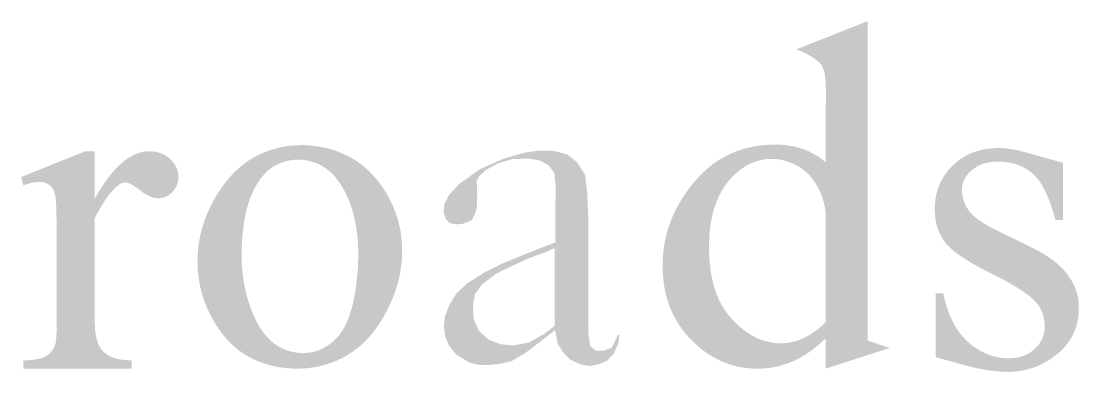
# Model space of a CAD drawing. Extents: x 148 to 238, y 143 to 253.
# Drawn here: x 177.92 to 190.22, y 169.82 to 173.9 of the extents above; entities that cross this region are included whole.
import ezdxf

# ---------------------------------------------------------------- set-up
doc = ezdxf.new("R2010")
doc.units = 0
doc.header["$LTSCALE"] = 10
doc.layers.add('L35', color=3, linetype='CONTINUOUS')
doc.layers.add('STATEblue', color=134, linetype='CONTINUOUS')

# ---------------------------------------------------------------- blocks, each defined once
blk = doc.blocks.new('MRWAlogoCOL')
at = {"layer": 'STATEblue'}
h = blk.add_hatch(color=256, dxfattribs=at)
h.paths.add_polyline_path([(121.8465516596702, 22.31931026892694), (121.287022670976, 21.87866095784347), (120.4716609163347, 21.42377315991791), (119.5724372070956, 21.25165632650005), (118.9169886350302, 21.32873431797303), (118.2972043719911, 21.56105235462296), (117.7876451186215, 22.01162066301138), (117.4748680973353, 22.67598227825262), (117.4363373771127, 23.46552124143736), (117.5541409751233, 24.03465753908475), (117.9263461941085, 24.54376989237761), (118.6657778872246, 25.11231636567873), (119.4519555266888, 25.5052340382722), (120.4731253477927, 25.96920055207846), (121.3787734549969, 26.30174297395612), (121.8465516596702, 26.50955401522674)], flags=16)
h.paths.add_polyline_path([(121.8897303953672, 26.82565126701967), (121.8918105317839, 29.92765222046242), (121.8320492578466, 30.56482857550978), (121.5308977077835, 30.97335640172945), (121.0384162790957, 31.24000141184092), (120.4473576457862, 31.33846828061182), (119.5830635514467, 31.31927031739585), (118.7549444818139, 31.06901740130417), (118.1347606525655, 30.72031568806643), (117.7729502526452, 30.37875457565153), (117.6291442524375, 30.11522499799203), (117.6524771779126, 29.92864405682559), (117.6706468440634, 29.25666375482816), (117.652924794107, 28.72523769142554), (117.5369538894902, 28.3328947096403), (117.3608516439788, 28.0026216743209), (116.929703916317, 27.82704520992973), (116.5628121201512, 27.79370582048056), (116.1854453189715, 27.85657307260284), (115.9812106952396, 28.07530069515837), (115.8532166270078, 28.45911619715744), (115.9022382039786, 28.90011833104639), (116.1580433017531, 29.39445965414858), (116.6892436305428, 29.96082732729698), (117.7931883064891, 30.75676888197172), (119.0456698790548, 31.3192335850637), (120.2266063950796, 31.66428043115394), (121.0361617488124, 31.77217423742381), (121.8207378635316, 31.75435067480846), (122.5324061738558, 31.56349824656043), (123.0628523294648, 31.13590495437868), (123.494677417339, 30.44528507933153), (123.6014043830387, 29.48516027673985), (123.6634673713055, 28.10241793705724), (123.6634673713055, 21.89655964186849), (123.7583400911941, 21.21939777752387), (124.0833985036935, 20.96946188609519), (124.4920922509461, 20.96946188609519), (124.9392520721483, 21.14824816937254), (125.1308982040286, 21.55265818038715), (125.2430583264072, 21.81892285718402), (125.3487895413755, 21.81892285718402), (125.2687729630955, 21.33903225708078), (125.0278791103061, 20.80585642568447), (124.6601190463121, 20.42154704743029), (124.1853141663709, 20.23509765239104), (123.7086104212518, 20.15000877349489), (123.1987493453173, 20.25193662518048), (122.6656430079241, 20.50977932294418), (122.2875332744586, 20.90490410893062), (122.0130712144696, 21.35071116759334), (121.8615132292036, 22.08316801714279), (121.1439458867153, 21.52099487633032), (120.2829067362554, 20.86176230240274), (119.5326645282025, 20.41538356814905), (118.9527824803642, 20.27486717832002), (118.3046130532967, 20.20287972600681), (117.7756545809689, 20.20287972600681), (117.2433186584069, 20.33407044282802), (116.5248569454266, 20.77761324169127), (116.1462816324688, 21.25922698689248), (115.9393845487627, 21.75901070404193), (115.8700471542584, 22.29614373166513), (115.9218439433029, 22.79662815225339), (116.1689624611508, 23.44944334069171), (116.5759297698412, 24.10384505625928), (117.1433359808456, 24.61783365248286), (117.9952730370011, 25.16138676903072), (119.0007617383917, 25.66581735633591), (120.1213949637005, 26.13211944567496), (121.0066074450027, 26.48236381443882)])
h.paths.add_polyline_path([(134.6915359434704, 31.0700548928026), (134.8885046047741, 30.97675394797454), (135.0504854117672, 30.8821571566906), (135.2059869864805, 30.77589774730308), (135.3537134824583, 30.65927156626805), (135.4936648997003, 30.53227861358545), (135.6245453917508, 30.39491888925528), (135.7476508050655, 30.24719239327754), (135.8616852931887, 30.08909912565224), (135.9692405490322, 29.91934323992348), (136.0405121041091, 29.79235028724088), (136.1221504308337, 29.62907363379179), (136.1960136788225, 29.46190944097486), (136.2621018480757, 29.29085770879016), (136.3191190921373, 29.11591843723761), (136.3670654110073, 28.93709162631717), (136.4072366511415, 28.75437727602895), (136.4383369660842, 28.56777538637289), (136.4616622022912, 28.37728595734893), (136.4616622022912, 22.50580566546233), (136.4461120448199, 22.49155135444693), (136.2802436984589, 22.33864147264541), (136.114375352098, 22.19609836249145), (135.9472111592811, 22.06392202398507), (135.7787511200082, 21.94470415003815), (135.6102910807354, 21.83585304773874), (135.4405351950066, 21.73996040999884), (135.2707793092778, 21.65443454390646), (135.0997275770931, 21.57927544946165), (134.9273799984524, 21.51707481957629), (134.7537365733558, 21.46524096133851), (134.5800931482592, 21.42636556766013), (134.4051538767065, 21.39785694562937), (134.230214605154, 21.37971509524613), (134.0539794871455, 21.37453170942234), (134.0384293296742, 21.37453170942234), (133.8557149793859, 21.38101094170207), (133.6755923220095, 21.39656109917343), (133.4967655110892, 21.42377387474824), (133.3205303930806, 21.46135342197067), (133.146886967984, 21.50929974084062), (132.9758352357993, 21.56631698490219), (132.8060793500705, 21.63499684706733), (132.6376193107976, 21.71404348087992), (132.4730468108926, 21.80345688634014), (132.3097701574436, 21.90323706344788), (132.1477893504504, 22.01208816574729), (131.9884002363692, 22.13260188615016), (131.8316028151999, 22.26348237820059), (131.6773970869424, 22.4047296418986), (131.5244872051409, 22.55634367724417), (131.3741690162512, 22.71832448423726), (131.3262226973814, 22.77145418893105), (131.2238508273617, 22.89455960224581), (131.1253664967098, 23.02155255492841), (131.0320655518818, 23.15502473989073), (130.9439479928776, 23.29108861776496), (130.8597179732411, 23.43363172791891), (130.7819671858845, 23.5800623774407), (130.7068080914396, 23.73038056633033), (130.6381282292746, 23.88717798749963), (130.5733359064773, 24.04786294803682), (130.5137269695039, 24.21243544794186), (130.4593014183541, 24.38219133367062), (130.4087634065723, 24.55713060522316), (130.3634087806142, 24.73595741614361), (130.3232375404799, 24.91996761288777), (130.2869538397135, 25.10916119545573), (130.2558535247708, 25.30224231739152), (130.2299365956519, 25.50050682515109), (130.2079072059008, 25.70395471873451), (130.1910612019735, 25.91129015168565), (130.17939858387, 26.12251312400474), (130.1729193515903, 26.34021532860345), (130.1703276586784, 26.56180507257005), (130.1703276586784, 26.61752647017568), (130.1742151980462, 26.83782036768633), (130.1832861232378, 27.05293087937321), (130.1962445877973, 27.2628580052363), (130.2156822846365, 27.46889759173155), (130.2390075208435, 27.66975379240301), (130.2688119893302, 27.8654266072507), (130.3025039971848, 28.0559160362746), (130.3413793908632, 28.24251792593066), (130.3854381703653, 28.42393642976299), (130.4346803356912, 28.60017154777148), (130.4878100403849, 28.77251912641213), (130.5474189773584, 28.93838747277312), (130.6109154536997, 29.10036827976626), (130.6808911623207, 29.25846154739156), (130.7547544103096, 29.41007558273708), (130.8338010441222, 29.55780207871481), (130.9180310637587, 29.70034518886877), (131.0074444692189, 29.83900075965488), (131.1020412605029, 29.97247294461721), (131.2005255911547, 30.10076174375575), (131.3054891540862, 30.22386715707052), (131.4143402563856, 30.34308503101749), (131.5011619689338, 30.42990674356577), (131.6553676971913, 30.57374570017566), (131.8121651183607, 30.70333034577015), (131.9715542324419, 30.82125237326113), (132.136126732347, 30.92751178264865), (132.3019950787079, 31.02081272747671), (132.4730468108926, 31.10115520774525), (132.6453943895333, 31.16983506991039), (132.8229253539978, 31.22555646751601), (133.0017521649181, 31.26961524701812), (133.1857623616623, 31.30071556196083), (133.3723642513185, 31.31885741234402), (133.5615578338864, 31.32533664462375), (133.735201258983, 31.31885741234402), (133.9230989950951, 31.29812386904894), (134.112292577663, 31.26313601473839), (134.3040778531429, 31.21259800295655), (134.4971589750787, 31.14910152661525)], flags=16)
edge = h.paths.add_edge_path()
edge.add_arc((133.7413591440659, 33.76471830120697), 3.645214713697464, 48.49159288104022, 71.90465562959457, ccw=False)
edge.add_line((136.1571520608348, 36.49446827002203), (136.2517488521188, 36.35710854569186))
edge.add_line((136.2517488521188, 36.35710854569186), (136.3320913323874, 36.18087342768331))
edge.add_line((136.3320913323874, 36.18087342768331), (136.3981795016406, 35.96576291599644))
edge.add_line((136.3981795016406, 35.96576291599644), (136.412433812656, 35.88801212863973))
edge.add_line((136.412433812656, 35.88801212863973), (136.4253922772154, 35.79211949089984))
edge.add_line((136.4253922772154, 35.79211949089984), (136.4370548953189, 35.6780850027767))
edge.add_line((136.4370548953189, 35.6780850027767), (136.4474216669665, 35.54720451072626))
edge.add_line((136.4474216669665, 35.54720451072626), (136.457788438614, 35.39818216829258))
edge.add_line((136.457788438614, 35.39818216829258), (136.4655635173497, 35.23101797547565))
edge.add_line((136.4655635173497, 35.23101797547565), (136.4733385960853, 35.04700777873148))
edge.add_line((136.4733385960853, 35.04700777873148), (136.4798178283651, 34.84355988514812))
edge.add_line((136.4798178283651, 34.84355988514812), (136.4850012141889, 34.62326598763747))
edge.add_line((136.4850012141889, 34.62326598763747), (136.4564788164674, 34.06216435957953))
edge.add_line((136.4564788164674, 34.06216435957953), (136.4590705093793, 33.80558676130244))
edge.add_line((136.4590705093793, 33.80558676130244), (136.4603663558353, 33.53216315909805))
edge.add_line((136.4603663558353, 33.53216315909805), (136.4616622022912, 33.24059770651041))
edge.add_line((136.4616622022912, 33.24059770651041), (136.4616622022912, 31.13873475496769))
edge.add_line((136.4616622022912, 31.13873475496769), (136.4383369660842, 31.15817245180688))
edge.add_line((136.4383369660842, 31.15817245180688), (136.2919063165624, 31.27998201866569))
edge.add_line((136.2919063165624, 31.27998201866569), (136.1415881276728, 31.39142481387694))
edge.add_line((136.1415881276728, 31.39142481387694), (135.9860865529594, 31.49638837680845))
edge.add_line((135.9860865529594, 31.49638837680845), (135.8254015924223, 31.5922810145484))
edge.add_line((135.8254015924223, 31.5922810145484), (135.6595332460613, 31.67910272709673))
edge.add_line((135.6595332460613, 31.67910272709673), (135.4884815138765, 31.75814936090939))
edge.add_line((135.4884815138765, 31.75814936090939), (135.312246395868, 31.82942091598636))
edge.add_line((135.312246395868, 31.82942091598636), (135.1321237384917, 31.89162154587171))
edge.add_line((135.1321237384917, 31.89162154587171), (134.9455218488356, 31.94604709702139))
edge.add_line((134.9455218488356, 31.94604709702139), (134.7550324198117, 31.99269756943539))
edge.add_line((134.7550324198117, 31.99269756943539), (134.559359604964, 32.02898127020188))
edge.add_line((134.559359604964, 32.02898127020188), (134.3585034042925, 32.05878573868858))
edge.add_line((134.3585034042925, 32.05878573868858), (134.1524638177973, 32.07951928198372))
edge.add_line((134.1524638177973, 32.07951928198372), (133.9412408454783, 32.09247774654318))
edge.add_line((133.9412408454783, 32.09247774654318), (133.7261303337914, 32.09636528591102))
edge.add_line((133.7261303337914, 32.09636528591102), (133.5356409047675, 32.09377359299913))
edge.add_line((133.5356409047675, 32.09377359299913), (133.334784704096, 32.08470266780751))
edge.add_line((133.334784704096, 32.08470266780751), (133.1352243498805, 32.0704483567921))
edge.add_line((133.1352243498805, 32.0704483567921), (132.9395515350328, 32.04971481349696))
edge.add_line((132.9395515350328, 32.04971481349696), (132.746470413097, 32.02250203792215))
edge.add_line((132.746470413097, 32.02250203792215), (132.5572768305291, 31.9901058765235))
edge.add_line((132.5572768305291, 31.9901058765235), (132.369379094417, 31.95123048284518))
edge.add_line((132.369379094417, 31.95123048284518), (132.1853688976728, 31.90717170334301))
edge.add_line((132.1853688976728, 31.90717170334301), (132.0039503938406, 31.85533784510523))
edge.add_line((132.0039503938406, 31.85533784510523), (131.8264194293761, 31.7996164474996))
edge.add_line((131.8264194293761, 31.7996164474996), (131.6501843113675, 31.7361199711583))
edge.add_line((131.6501843113675, 31.7361199711583), (131.4778367327269, 31.66744010899322))
edge.add_line((131.4778367327269, 31.66744010899322), (131.3080808469981, 31.5922810145484))
edge.add_line((131.3080808469981, 31.5922810145484), (131.1409166541812, 31.51064268782386))
edge.add_line((131.1409166541812, 31.51064268782386), (130.9763441542761, 31.42382097527559))
edge.add_line((130.9763441542761, 31.42382097527559), (130.815659193739, 31.33052003044753))
edge.add_line((130.815659193739, 31.33052003044753), (130.6575659261138, 31.23203569979569))
edge.add_line((130.6575659261138, 31.23203569979569), (130.5020643514003, 31.12707213686417))
edge.add_line((130.5020643514003, 31.12707213686417), (130.3491544695988, 31.01562934165293))
edge.add_line((130.3491544695988, 31.01562934165293), (130.2001321271651, 30.89900316061784))
edge.add_line((130.2001321271651, 30.89900316061784), (130.0537014776434, 30.77589774730308))
edge.add_line((130.0537014776434, 30.77589774730308), (129.9098625210335, 30.64631310170859))
edge.add_line((129.9098625210335, 30.64631310170859), (129.7686152573355, 30.51024922383436))
edge.add_line((129.7686152573355, 30.51024922383436), (129.6299596865493, 30.36900196013636))
edge.add_line((129.6299596865493, 30.36900196013636), (129.4951916551311, 30.22257131061457))
edge.add_line((129.4951916551311, 30.22257131061457), (129.3630153166247, 30.06836558235716))
edge.add_line((129.3630153166247, 30.06836558235716), (129.2904479150918, 29.98024802335289))
edge.add_line((129.2904479150918, 29.98024802335289), (129.1673425017771, 29.82474644863947))
edge.add_line((129.1673425017771, 29.82474644863947), (129.049420474286, 29.66924487392612))
edge.add_line((129.049420474286, 29.66924487392612), (128.9366818326188, 29.51244745275676))
edge.add_line((128.9366818326188, 29.51244745275676), (128.8291265767754, 29.35435418513146))
edge.add_line((128.8291265767754, 29.35435418513146), (128.7254588602998, 29.19496507105021))
edge.add_line((128.7254588602998, 29.19496507105021), (128.626974529648, 29.03428011051307))
edge.add_line((128.626974529648, 29.03428011051307), (128.5336735848199, 28.87229930351992))
edge.add_line((128.5336735848199, 28.87229930351992), (128.4455560258157, 28.70902265007089))
edge.add_line((128.4455560258157, 28.70902265007089), (128.3613260061792, 28.5457459966218))
edge.add_line((128.3613260061792, 28.5457459966218), (128.2822793723666, 28.37987765026082))
edge.add_line((128.2822793723666, 28.37987765026082), (128.2071202779218, 28.2140093038999))
edge.add_line((128.2071202779218, 28.2140093038999), (128.1371445693007, 28.04554926462703))
edge.add_line((128.1371445693007, 28.04554926462703), (128.0723522465036, 27.87708922535421))
edge.add_line((128.0723522465036, 27.87708922535421), (128.01274330953, 27.70733333962539))
edge.add_line((128.01274330953, 27.70733333962539), (127.9570219119244, 27.53628160744069))
edge.add_line((127.9570219119244, 27.53628160744069), (127.9077797465985, 27.36393402879997))
edge.add_line((127.9077797465985, 27.36393402879997), (127.8611292741845, 27.19158645015932))
edge.add_line((127.8611292741845, 27.19158645015932), (127.8209580340501, 27.01664717860672))
edge.add_line((127.8209580340501, 27.01664717860672), (127.7846743332838, 26.84041206059823))
edge.add_line((127.7846743332838, 26.84041206059823), (127.7535740183411, 26.66417694258973))
edge.add_line((127.7535740183411, 26.66417694258973), (127.7276570892221, 26.48664597812524))
edge.add_line((127.7276570892221, 26.48664597812524), (127.7056276994711, 26.30652332074891))
edge.add_line((127.7056276994711, 26.30652332074891), (127.6887816955438, 26.12640066337258))
edge.add_line((127.6887816955438, 26.12640066337258), (127.6771190774403, 25.94498215954025))
edge.add_line((127.6771190774403, 25.94498215954025), (127.6693439987046, 25.76226780925202))
edge.add_line((127.6693439987046, 25.76226780925202), (127.6667523057928, 25.5782576125078))
edge.add_line((127.6667523057928, 25.5782576125078), (127.6693439987046, 25.38128895120417))
edge.add_line((127.6693439987046, 25.38128895120417), (127.6771190774403, 25.1804327505327))
edge.add_line((127.6771190774403, 25.1804327505327), (127.6913733884557, 24.98475993568502))
edge.add_line((127.6913733884557, 24.98475993568502), (127.7095152388389, 24.79038296729328))
edge.add_line((127.7095152388389, 24.79038296729328), (127.7328404750459, 24.59989353826938))
edge.add_line((127.7328404750459, 24.59989353826938), (127.7626449435327, 24.41329164861332))
edge.add_line((127.7626449435327, 24.41329164861332), (127.7963369513872, 24.2292814518691))
edge.add_line((127.7963369513872, 24.2292814518691), (127.8365081915215, 24.04786294803682))
edge.add_line((127.8365081915215, 24.04786294803682), (127.8818628174796, 23.86903613711638))
edge.add_line((127.8818628174796, 23.86903613711638), (127.9324008292614, 23.69409686556384))
edge.add_line((127.9324008292614, 23.69409686556384), (127.9881222268671, 23.52304513337913))
edge.add_line((127.9881222268671, 23.52304513337913), (128.0490270102965, 23.35458509410626))
edge.add_line((128.0490270102965, 23.35458509410626), (128.1164110260056, 23.18871674774533))
edge.add_line((128.1164110260056, 23.18871674774533), (128.1876825810826, 23.02673594075219))
edge.add_line((128.1876825810826, 23.02673594075219), (128.2654333684393, 22.86734682667094))
edge.add_line((128.2654333684393, 22.86734682667094), (128.3470716951638, 22.71054940550158))
edge.add_line((128.3470716951638, 22.71054940550158), (128.4351892541681, 22.55763952370012))
edge.add_line((128.4351892541681, 22.55763952370012), (128.5284901989961, 22.40732133481049))
edge.add_line((128.5284901989961, 22.40732133481049), (128.626974529648, 22.2608906852887))
edge.add_line((128.626974529648, 22.2608906852887), (128.7306422461236, 22.1170517286788))
edge.add_line((128.7306422461236, 22.1170517286788), (128.8394933484229, 21.97710031143674))
edge.add_line((128.8394933484229, 21.97710031143674), (128.9535278365461, 21.83974058710658))
edge.add_line((128.9535278365461, 21.83974058710658), (129.0740415569489, 21.7049725556883))
edge.add_line((129.0740415569489, 21.7049725556883), (129.1984428167196, 21.57409206363786))
edge.add_line((129.1984428167196, 21.57409206363786), (129.3150689977547, 21.45876172905878))
edge.add_line((129.3150689977547, 21.45876172905878), (129.4653871866444, 21.31621861890483))
edge.add_line((129.4653871866444, 21.31621861890483), (129.6182970684458, 21.1827464339425))
edge.add_line((129.6182970684458, 21.1827464339425), (129.7737986431592, 21.0557534812599))
edge.add_line((129.7737986431592, 21.0557534812599), (129.9305960643286, 20.93523976085703))
edge.add_line((129.9305960643286, 20.93523976085703), (130.0912810248658, 20.82250111918978))
edge.add_line((130.0912810248658, 20.82250111918978), (130.2532618318589, 20.71753755625826))
edge.add_line((130.2532618318589, 20.71753755625826), (130.4191301782199, 20.62034907206237))
edge.add_line((130.4191301782199, 20.62034907206237), (130.5862943710367, 20.52834397369031))
edge.add_line((130.5862943710367, 20.52834397369031), (130.7560502567655, 20.44540980050982))
edge.add_line((130.7560502567655, 20.44540980050982), (130.9283978354062, 20.36895485960906))
edge.add_line((130.9283978354062, 20.36895485960906), (131.1020412605029, 20.30027499744398))
edge.add_line((131.1020412605029, 20.30027499744398), (131.2795722249673, 20.23807436755862))
edge.add_line((131.2795722249673, 20.23807436755862), (131.4583990358877, 20.18364881640895))
edge.add_line((131.4583990358877, 20.18364881640895), (131.641113386176, 20.13699834399489))
edge.add_line((131.641113386176, 20.13699834399489), (131.8251235829201, 20.09682710386062))
edge.add_line((131.8251235829201, 20.09682710386062), (132.0117254725762, 20.06443094246197))
edge.add_line((132.0117254725762, 20.06443094246197), (132.2009190551441, 20.0385140133431))
edge.add_line((132.2009190551441, 20.0385140133431), (132.392704330624, 20.02037216295986))
edge.add_line((132.392704330624, 20.02037216295986), (132.5857854525598, 20.01000539131229))
edge.add_line((132.5857854525598, 20.01000539131229), (132.7827541138635, 20.00611785194445))
edge.add_line((132.7827541138635, 20.00611785194445), (132.9214096846496, 20.00870954485634))
edge.add_line((132.9214096846496, 20.00870954485634), (133.1274492711448, 20.01778047004797))
edge.add_line((133.1274492711448, 20.01778047004797), (133.3296013182722, 20.03592232043121))
edge.add_line((133.3296013182722, 20.03592232043121), (133.5304575189438, 20.06183924955008))
edge.add_line((133.5304575189438, 20.06183924955008), (133.7274261802473, 20.09553125740467))
edge.add_line((133.7274261802473, 20.09553125740467), (133.9218031486391, 20.13829419045084))
edge.add_line((133.9218031486391, 20.13829419045084), (134.113588424119, 20.19012804868862))
edge.add_line((134.113588424119, 20.19012804868862), (134.301486160231, 20.24844113920619))
edge.add_line((134.301486160231, 20.24844113920619), (134.4867922034312, 20.31582515491533))
edge.add_line((134.4867922034312, 20.31582515491533), (134.6695065537193, 20.39228009581609))
edge.add_line((134.6695065537193, 20.39228009581609), (134.700606868662, 20.40523856037549))
edge.add_line((134.700606868662, 20.40523856037549), (134.8574042898314, 20.47780596190842))
edge.add_line((134.8574042898314, 20.47780596190842), (135.0142017110007, 20.55685259572107))
edge.add_line((135.0142017110007, 20.55685259572107), (135.172294978626, 20.64497015472534))
edge.add_line((135.172294978626, 20.64497015472534), (135.3316840927072, 20.74086279246524))
edge.add_line((135.3316840927072, 20.74086279246524), (135.4910732067884, 20.84582635539681))
edge.add_line((135.4910732067884, 20.84582635539681), (135.6504623208697, 20.95726915060806))
edge.add_line((135.6504623208697, 20.95726915060806), (135.8111472814069, 21.07648702455504))
edge.add_line((135.8111472814069, 21.07648702455504), (135.9731280884, 21.20477582369358))
edge.add_line((135.9731280884, 21.20477582369358), (136.1351088953931, 21.3408397015678))
edge.add_line((136.1351088953931, 21.3408397015678), (136.2983855488421, 21.4846786581777))
edge.add_line((136.2983855488421, 21.4846786581777), (136.4616622022912, 21.63629269352322))
edge.add_line((136.4616622022912, 21.63629269352322), (136.4616622022912, 20.00611785194445))
edge.add_line((136.4616622022912, 20.00611785194445), (139.9110206241961, 21.12130077440179))
edge.add_line((139.9110206241961, 21.12130077440179), (138.7177308820914, 21.52490544040319))
edge.add_line((138.7177308820914, 21.52490544040319), (138.7177308820914, 38.7573255640462))
edge.add_line((138.7177308820914, 38.7573255640462), (134.8735598940448, 37.22964424135398))
h.paths.add_polyline_path([(146.3353048452069, 20.56692011557584), (146.2590244365517, 20.56692011557584), (146.064085614433, 20.57680831669785), (145.8733845927951, 20.59940991926231), (145.6855087714778, 20.63189972294879), (145.5004581504811, 20.67710292807777), (145.3196453299651, 20.73360693448899), (145.1402451096095, 20.80141174218244), (144.9650826897347, 20.88051735115818), (144.7927454701804, 20.97092376141609), (144.6232334509468, 21.07404357311663), (144.4565466320337, 21.18705158593906), (144.2940976136014, 21.312773000204), (144.1344737954897, 21.44979521575124), (144.1090469926046, 21.47098421815542), (143.9847381784999, 21.59246783193959), (143.8646671648761, 21.72242704668543), (143.7488339517331, 21.85803666207232), (143.6400637393915, 22.00212187842095), (143.536943927691, 22.15327009557097), (143.4394745166317, 22.31148131352239), (143.3462429060531, 22.47816813243554), (143.2586616961157, 22.65050535198975), (143.1781434869797, 22.83273077266597), (143.1018630783246, 23.0206065939833), (143.0312330703106, 23.21554541610197), (142.9662534629376, 23.41895983918243), (142.9069242562059, 23.63084986322451), (142.8518328499549, 23.8483902879077), (142.8038044445053, 24.07440631355263), (142.3927377978637, 24.07440631355263), (142.3927377978637, 20.62042576422755), (144.1697887994967, 20.13890226701085), (144.3845040238593, 20.08663606108047), (144.5949814477412, 20.03860765563093), (144.8026336713024, 19.99481705066222), (145.0046354942226, 19.95667684633463), (145.2038121168221, 19.92418704264821), (145.3973383387805, 19.89593503944258), (145.5880393604184, 19.87333343687806), (145.7745025815755, 19.85496963479443), (145.9567280022517, 19.84225623335192), (146.1361282226073, 19.83519323255052), (146.3098780423218, 19.83236803222997), (146.421473454984, 19.83378063239024), (146.617824877263, 19.8436688335122), (146.8127636993817, 19.86203263559582), (147.0048773211799, 19.89028463880146), (147.1941657426574, 19.92701224296877), (147.3806289638145, 19.97221544809776), (147.564266984651, 20.02730685434869), (147.7464924053272, 20.09087386156131), (147.9258926256829, 20.16291646973559), (148.1024676457179, 20.24484727903189), (148.2762174654324, 20.33666628945014), (148.4471420848264, 20.43554830066978), (148.6152415038998, 20.54573111317166), (148.7819283228129, 20.66297692647493), (148.9457899414055, 20.79011094090021), (149.0616231545484, 20.88899295211985), (149.2071209710573, 21.02318996734653), (149.341317986284, 21.16444998337454), (149.4642142002284, 21.31136040004372), (149.5772222130508, 21.46250861719375), (149.678929424591, 21.62071983514522), (149.7707484350093, 21.78316885357748), (149.8512666441453, 21.95268087281113), (149.9204840519991, 22.12643069252567), (149.9798132587308, 22.30724351304156), (150.0278416641804, 22.49229413403833), (150.0659818685079, 22.68299515567622), (150.0928212715533, 22.88075917811551), (150.1083598733164, 23.08276100103564), (150.1140102739575, 23.29041322459688), (150.1111850736369, 23.44297404190718), (150.0970590720341, 23.61531126146144), (150.0744574694696, 23.78482328069509), (150.0419676657832, 23.95009749944791), (149.9995896609747, 24.11395911804044), (149.9473234550444, 24.2735829361522), (149.8865816481523, 24.43038155394333), (149.8145390399781, 24.58435497141392), (149.734020830842, 24.73550318856394), (149.6436144205841, 24.8838262053934), (149.5433198092041, 25.02932402190231), (149.4345495968626, 25.17058403793033), (149.3144785832387, 25.31043145379817), (149.1859319686531, 25.44604106918507), (149.0474971529457, 25.58023808441175), (148.8991741361162, 25.71019729915758), (148.7409629181648, 25.83733131358281), (148.5728634990913, 25.96164012768747), (148.3962884790562, 26.08171114131136), (148.208412657739, 26.20036955477491), (148.01206123546, 26.31479016775768), (147.805821612059, 26.42779818058011), (147.589693787536, 26.53656839292171), (145.7745025815755, 27.41944349309711), (145.6177039637844, 27.49713650191251), (145.3931005382997, 27.61438231521583), (145.1854483147384, 27.73021552835883), (144.9947472931006, 27.84463614134154), (144.8209974733861, 27.95764415416397), (144.6641988555949, 28.06923956682613), (144.5243514397271, 28.17942237932806), (144.402867825943, 28.28819259166966), (144.2969228139219, 28.39555020385097), (144.2079290038243, 28.50149521587201), (144.1471871969322, 28.58342602516831), (144.0440673852318, 28.74587504360056), (143.9607239757752, 28.91679966299455), (143.894331768242, 29.09761248351043), (143.8477159629527, 29.28831350514832), (143.8194639597471, 29.48749012774789), (143.8109883587854, 29.69655495146941), (143.8109883587854, 29.71774395387365), (143.8279395607088, 29.89714417422925), (143.874555365998, 30.07230659410408), (143.9494231744929, 30.24040601317745), (144.0525429861934, 30.40426763177004), (144.1853274012598, 30.5624788497214), (144.3449512193715, 30.71645226719204), (144.4452458307514, 30.79555787616772), (144.5978066480617, 30.89726508770792), (144.7616682666543, 30.98202109732478), (144.9368306865291, 31.05265110533878), (145.1232939076862, 31.10632991142944), (145.3210579301254, 31.14447011575703), (145.530122753847, 31.16848431848183), (145.7504883788507, 31.17554731928323), (145.8465451897498, 31.17554731928323), (146.0584352137919, 31.16424651800099), (146.2632622370326, 31.14023231527619), (146.4610262594719, 31.10491731126922), (146.6517272811097, 31.05688890581962), (146.833952701786, 30.99755969908784), (147.010527721821, 30.92551709091356), (147.1786271408944, 30.84076108129671), (147.3396635591664, 30.74470427039762), (147.4936369766369, 30.6373466582163), (147.6405473933062, 30.51727564459247), (147.6560859950692, 30.50173704282935), (147.7577932066094, 30.40144243144942), (147.8566752178291, 30.28984701878727), (147.9541446288885, 30.16553820468255), (148.0487888396273, 30.02992858929565), (148.1391952498852, 29.88160557246619), (148.2281890599829, 29.72198175435449), (148.31435766976, 29.55246973512078), (148.3991136793768, 29.36883171428428), (148.4796318885128, 29.17530549232589), (148.5587374974886, 28.96906586892493), (148.6336053059835, 28.75152544424168), (148.707060514318, 28.52268421827625), (148.777690522332, 28.28112959086826), (148.8454953300255, 28.02968676233832), (149.2565619766672, 28.02968676233832), (149.2565619766672, 31.11582473022827), (147.1348365359257, 31.70668497954875), (146.9187087114028, 31.76036378563936), (146.7124690880018, 31.80697959092868), (146.5132924654022, 31.84370719509593), (146.3225914437643, 31.87337179846185), (146.1403660230882, 31.89314820070575), (145.9652036032134, 31.90586160214832), (145.7999293844605, 31.91009940262916), (145.5880393604184, 31.90586160214832), (145.3775619365366, 31.89032300038519), (145.1727349132959, 31.86630879766039), (144.9749708908566, 31.83381899397398), (144.7828572690585, 31.79002838900527), (144.5963940479015, 31.73634958291461), (144.4155812273855, 31.67419517586228), (144.2404188075108, 31.60215256768794), (144.0709067882771, 31.5202217583917), (143.9084577698448, 31.42840274797345), (143.7502465518934, 31.32669553643325), (143.5990983347433, 31.21510012377109), (143.4536005182345, 31.09502911014721), (143.3137531023667, 30.96506989540143), (143.2558364957952, 30.90715328882987), (143.1202268804082, 30.76165547232097), (142.9973306664638, 30.610507255171), (142.8829100534811, 30.45512123754008), (142.7812028419409, 30.29408481926811), (142.6893838315226, 30.12739800035502), (142.6074530222264, 29.95647338096103), (142.5382356143726, 29.77989836092598), (142.4789064076408, 29.59908554041004), (142.429465402031, 29.41120971909277), (142.3927377978637, 29.22050869745487), (142.3644857946581, 29.02274467501559), (142.348947192895, 28.82074285209546), (142.3432967922539, 28.6145032286945), (142.3461219925745, 28.45487941058275), (142.3616605943375, 28.24298938654067), (142.3870873972226, 28.03674976313971), (142.4252276015501, 27.8403983408607), (142.4760812073202, 27.65110991938309), (142.5368230142124, 27.46888449870693), (142.6116908227072, 27.29654727915266), (142.696446832324, 27.12986046023957), (142.7939162433834, 26.97306184244843), (142.902686455725, 26.82332622545869), (142.9422392602129, 26.77388521984886), (143.0312330703106, 26.67217800830866), (143.1315276816905, 26.56905819660813), (143.2445356945129, 26.46452578474737), (143.3688445086176, 26.35858077272633), (143.5058667241648, 26.25122316054501), (143.6541897409943, 26.14104034804313), (143.813813559106, 26.03085753554126), (143.9861507786602, 25.91784952271883), (144.1697887994967, 25.80342890973606), (144.3647276216154, 25.68759569659306), (144.5723798451767, 25.56893728312946), (144.7913328700202, 25.45027886966591), (145.0229992963062, 25.3287952558818), (145.2659665238745, 25.20589904193736), (145.3182327298049, 25.17905963889206), (145.5640251576937, 25.05616342494761), (145.7971041841399, 24.93467981116351), (146.018882409304, 24.81743399786023), (146.2279472330256, 24.70301338487747), (146.4271238556251, 24.59141797221531), (146.6135870767822, 24.48264775987371), (146.7873368964966, 24.37670274785268), (146.949785914929, 24.27499553631242), (147.100934132079, 24.17611352509283), (147.2393689477865, 24.08005671419374), (147.3665029622117, 23.98682510361522), (147.4823361753547, 23.89641869335725), (147.5854559870552, 23.80883748341984), (147.6772749974734, 23.72549407396332), (147.7097648011599, 23.69300427027684), (147.8425492162263, 23.54468125344738), (147.956969829209, 23.38929523581652), (148.0544392402684, 23.22543361722398), (148.1335448492441, 23.05309639766972), (148.1942866561361, 22.87228357715384), (148.2394898612652, 22.6844077558365), (148.2649166641502, 22.48805633355749), (148.2748048652721, 22.28322931031681), (148.2635040639899, 22.08829048819808), (148.2310142603035, 21.89758946656019), (148.1773354542128, 21.71536404588397), (148.1010550455576, 21.54302682632976), (148.002173034338, 21.37916520773723), (147.8821020207141, 21.22377919010637), (147.7394294045258, 21.07686877343713), (147.6207709910622, 20.9737489617367), (147.4667975735916, 20.86639134955533), (147.3043485551594, 20.77457233913714), (147.1305987354449, 20.69970453064224), (146.9469607146084, 20.64178792407074), (146.7534344926499, 20.59940991926231), (146.5486074694093, 20.57398311637729)])
h.paths.add_polyline_path([(105.8680097572313, 31.53299622294935), (105.7092595649135, 31.45227578617755), (105.5532000538215, 31.36348330572866), (105.3998312239552, 31.27065480344118), (105.2491530753146, 31.16975425747648), (105.1025109485126, 31.06347234906036), (104.9599048435492, 30.95046373757992), (104.8186440791986, 30.83207376364805), (104.6814193366866, 30.70695708665181), (104.5468852754004, 30.57511370659131), (104.4150418953399, 30.43788896407932), (104.287234537118, 30.29393751850307), (104.1621178601218, 30.14460471047533), (104.0410372049642, 29.98854519938334), (103.9213018904194, 29.82575898522697), (103.8056025977132, 29.65759140861917), (103.6939393268457, 29.48269712894705), (103.6818312613299, 29.46520770097982), (103.5768946935267, 29.29300410253347), (103.4773394881748, 29.11945516347419), (103.3831656452745, 28.94590622441495), (103.2930278242127, 28.7710119447429), (103.2096167062152, 28.59611766507078), (103.1302416100564, 28.41987804478578), (103.0575932169618, 28.24363842450077), (102.9903261863187, 28.06739880421583), (102.9270951775142, 27.889813843318), (102.869245531161, 27.71222888242016), (102.8181225878723, 27.53329858090945), (102.7710356664221, 27.35436827939878), (102.7293301074234, 27.17409263727524), (102.6943512514889, 26.99381699515163), (102.6634084173931, 26.81354135302809), (102.6378469457487, 26.63192037029171), (102.6176668365558, 26.44895404694239), (102.6163214959429, 26.43550064081376), (102.6015227492014, 26.24177159256158), (102.5907600242985, 26.04938788492228), (102.58672400246, 25.85834951789582), (102.58672400246, 25.66865649148224), (102.5934507055242, 25.48030880568149), (102.60555877104, 25.29330646049362), (102.6217028583944, 25.10764945591859), (102.644573648813, 24.92199245134361), (102.6728258016831, 24.73902612799429), (102.7051139763918, 24.55605980464503), (102.7441288541648, 24.37578416252148), (102.7885250943893, 24.19550852039788), (102.8369573564523, 24.01657821888722), (102.8921163215797, 23.83899325798939), (102.9526566491585, 23.66275363770444), (103.0185783391888, 23.48785935803232), (103.0885360510576, 23.31431041897304), (103.1652204659908, 23.14210682052669), (103.2472862433754, 22.97124856269318), (103.3347333832114, 22.8003903048596), (103.4275618854989, 22.6322227282518), (103.524426409625, 22.46405515164406), (103.6064921870096, 22.3322117715835), (103.7141194360386, 22.16942555742719), (103.8244373662933, 22.01336604633514), (103.9387913183866, 21.8640332383074), (104.0571812923185, 21.71873645211826), (104.1782619474761, 21.58016636899345), (104.3047239650852, 21.44697764832006), (104.43387666392, 21.32051563071104), (104.5670653845934, 21.1994349755534), (104.7029447864925, 21.08373568284725), (104.844205550843, 20.97476309320541), (104.9881569964193, 20.87117186601495), (105.1361444638342, 20.77296200127603), (105.2881679530876, 20.68147883960137), (105.4442274641796, 20.5953770403782), (105.6029776564974, 20.51465660360645), (105.7657638706538, 20.44066286989903), (105.9325861066486, 20.37205049864303), (106.1034443644822, 20.30881948983847), (106.2783386441543, 20.25231518409828), (106.4559236050521, 20.20119224080952), (106.6375445877886, 20.15545065997219), (106.8232015923636, 20.11643578219918), (107.0128946187772, 20.08280226687765), (107.2052783264165, 20.05589545462038), (107.4030433965073, 20.03302466420172), (107.591391082308, 20.0182259174602), (107.7851201305602, 20.00880853317017), (107.9788491788123, 20.00611785194445), (108.1698875458388, 20.01015387378305), (108.3595805722524, 20.01957125807309), (108.5479282580532, 20.03571534542743), (108.7335852626281, 20.0585861358461), (108.9192422672031, 20.08818362932908), (109.1022085905524, 20.12316248526349), (109.282484232676, 20.16621338487511), (109.4627598747995, 20.21464564693815), (109.6403448356974, 20.26980461206551), (109.8179297965952, 20.33034493964431), (109.9928240762673, 20.3989573109003), (110.1650276747137, 20.47295104460773), (110.3372312731601, 20.55367148137947), (110.4435131815762, 20.60883044650683), (110.6022633738939, 20.69627758634283), (110.7569775443732, 20.78910608863038), (110.9076556930137, 20.88866129398218), (111.0556431604286, 20.99359786178547), (111.2009399466177, 21.10526113265303), (111.3422007109683, 21.22096042535918), (111.4794254534803, 21.34473176174254), (111.6139595147665, 21.47253911996444), (111.7444575542141, 21.60707318125071), (111.8722649124361, 21.74833394560125), (111.9960362488195, 21.89497607240327), (112.117116903977, 22.04699956165666), (112.234161537296, 22.20574975397449), (112.3485154893893, 22.36988130874369), (112.4588334196441, 22.53939422596432), (112.5664606686731, 22.71563384624932), (112.655253149122, 22.87034801672849), (112.7521176732481, 23.04658763701343), (112.8436008349227, 23.22417259791126), (112.9310479747588, 23.40175755880909), (113.0131137521433, 23.57934251970693), (113.0884528264637, 23.75692748060476), (113.1597558789454, 23.93585778211548), (113.2270229095885, 24.11344274301331), (113.2875632371673, 24.29237304452397), (113.3427222022947, 24.47130334603469), (113.3938451455834, 24.65023364754541), (113.4395867264208, 24.82916394905607), (113.4799469448066, 25.00809425056678), (113.514925800741, 25.18836989269033), (113.544523294224, 25.36864553481394), (113.5700847658684, 25.54892117693748), (113.5902648750613, 25.72919681906103), (113.5916102156742, 25.7520676094797), (113.6077543030285, 25.9471419983447), (113.6171716873186, 26.13952570598406), (113.6212077091571, 26.33190941362335), (113.6185170279314, 26.52294778064982), (113.6117903248671, 26.71129546645057), (113.5983369187385, 26.89964315225131), (113.5808474907713, 27.08530015682629), (113.5566313597398, 27.26961182078844), (113.5270338662568, 27.45257814413776), (113.4920550103224, 27.63419912687414), (113.4503494513236, 27.81447476899768), (113.4046078704863, 27.99205972989557), (113.3521395865847, 28.16964469079335), (113.2942899402316, 28.34453897046546), (113.2310589314271, 28.51808790952475), (113.1624465601711, 28.69163684858398), (113.0871074858508, 28.8624951064175), (113.0077323896919, 29.0306626830253), (112.9216305904687, 29.1988302596331), (112.8301474287941, 29.36565249562801), (112.733282904668, 29.52978405039721), (112.6310370180904, 29.69391560516647), (112.5516619219316, 29.81230557909834), (112.439998651064, 29.96836509019039), (112.3256446989707, 30.11904323883095), (112.2072547250388, 30.26568536563298), (112.0848287292683, 30.40560078937062), (111.9597120522721, 30.53878951004401), (111.8305593534374, 30.6679422088788), (111.697370632764, 30.79036820464927), (111.560145890252, 30.90875817858119), (111.4202304665143, 31.02042144944875), (111.276279020938, 31.12535801725198), (111.1282915535231, 31.22625856321667), (110.9776134048826, 31.32177774672994), (110.8228992344034, 31.41057022717882), (110.6641490420857, 31.49398134517628), (110.5027081685422, 31.57201110072231), (110.3372312731601, 31.6446594938169), (110.1677183559394, 31.71192652446001), (109.9955147574931, 31.7724668520388), (109.8179297965952, 31.82897115777905), (109.6376541544716, 31.87874876045498), (109.4546878311223, 31.92314500067943), (109.2676854859345, 31.96081453783955), (109.0766471189081, 31.99444805316114), (108.881572730043, 32.02135486541835), (108.6824623193394, 32.04422565583701), (108.5183307645702, 32.05767906196564), (108.3286377381565, 32.06575110564279), (108.1416353929687, 32.06844178686856), (107.953287707168, 32.06306042441707), (107.767630702593, 32.05229769951421), (107.5806283574051, 32.03346293093409), (107.3963166934429, 32.0092467999026), (107.2120050294808, 31.9769586251939), (107.0276933655186, 31.93928908803377), (106.8447270421694, 31.89354750719644), (106.6617607188201, 31.84242456390768), (106.4801397360836, 31.78322957694172), (106.2998640939601, 31.71865322752433), (106.1195884518365, 31.64600483442973), (105.9406581503258, 31.56797507888376)])
h.paths.add_polyline_path([(108.0178640565854, 20.86175448172492), (107.9707771351352, 20.8671358441764), (107.7985735366888, 20.8913519752079), (107.6317513006938, 20.92633083114231), (107.4689650865375, 20.97207241197964), (107.3102148942197, 21.02857671771989), (107.1568460643534, 21.09449840775011), (107.0088585969386, 21.17118282268331), (106.8649071513623, 21.25862996251936), (106.7263370682375, 21.35683982725828), (106.5918030069512, 21.46446707628729), (106.4626503081165, 21.58285705021916), (106.3388789717332, 21.71200974905395), (106.2191436571883, 21.85057983217882), (106.1047897050951, 21.9999126402065), (105.9944717748403, 22.16000817313716), (105.8895352070371, 22.33086643097067), (105.7886346610724, 22.51114207309422), (105.6931154775592, 22.70218044012069), (105.6029776564974, 22.90398153205001), (105.5693441411759, 22.98066594698321), (105.5034224511455, 23.14345216113952), (105.4415367829539, 23.30892905652161), (105.3836871366008, 23.47575129251652), (105.3285281714735, 23.64526420973721), (105.2774052281847, 23.81746780818355), (105.2303183067345, 23.99101674724284), (105.1872674071229, 24.16725636752778), (105.1482525293499, 24.34484132842562), (105.1132736734155, 24.52511697054922), (105.0809854987068, 24.7067379532856), (105.0540786864495, 24.89104961724775), (105.029862555418, 25.07805196243567), (105.009682446225, 25.26639964823636), (104.9935383588708, 25.45743801526282), (104.9814302933549, 25.64982172290212), (104.9720129090649, 25.84489611176718), (104.9679768872263, 26.04266118185797), (104.9666315466135, 26.24177159256158), (104.9693222278393, 26.44357268449096), (104.9760489309035, 26.64671911703317), (104.9868116558064, 26.8525562308011), (105.000265061935, 27.05973868518191), (105.0190998305151, 27.26961182078844), (105.0312078960309, 27.38665645410748), (105.0567693676753, 27.60729231461687), (105.0850215205454, 27.821201472062), (105.1186550358669, 28.02838392644281), (105.1563245730271, 28.2301850183722), (105.1980301320258, 28.42391406662438), (105.2424263722503, 28.61226175242507), (105.2908586343133, 28.7938827351615), (105.3446722588278, 28.96877701483362), (105.4011765645681, 29.13694459144142), (105.4617168921468, 29.2983854649849), (105.5262932415642, 29.45444497607696), (105.5949056128202, 29.60243244349181), (105.666208665302, 29.74503854845523), (105.7173316085907, 29.83652171012989), (105.8276495388454, 30.02217871470486), (105.9420034909387, 30.19303697253838), (106.0617388054835, 30.35178716485615), (106.1855101418668, 30.49573861043245), (106.3146628407016, 30.62758199049296), (106.4478515613749, 30.744626623812), (106.5850763038869, 30.84956319161523), (106.7276824088503, 30.93970101267701), (106.8743245356524, 31.0163854276102), (106.9375555444569, 31.04598292109313), (107.1259032302576, 31.12132199541344), (107.3115602348327, 31.18186232299223), (107.4972172394076, 31.22894924444245), (107.6801835627569, 31.26258275976397), (107.8618045454933, 31.28141752834404), (108.0434255282297, 31.28545355018264), (108.2223558297404, 31.27603616589261), (108.2896228603835, 31.2679641222154), (108.4739345243457, 31.24105730995819), (108.6528648258564, 31.20204243218518), (108.8264137649156, 31.15226482950925), (108.9945813415235, 31.09172450193046), (109.1560222150669, 31.01907610883586), (109.312081726159, 30.93701033145129), (109.4614145341867, 30.84283648855092), (109.605365979763, 30.73789992074762), (109.7439360628878, 30.62085528742864), (109.8771247835612, 30.49439326981957), (110.0035868011702, 30.35582318669475), (110.1246674563279, 30.20514503805418), (110.240366749034, 30.04504950512353), (110.3493393386759, 29.87284590667713), (110.4112250068675, 29.77060002009961), (110.4906001030264, 29.6266485745233), (110.5672845179596, 29.48135178833422), (110.6385875704412, 29.33201898030649), (110.7071999416972, 29.17865015044015), (110.7717762911146, 29.0225906393481), (110.8309712780806, 28.86384044703038), (110.8874755838208, 28.70105423287401), (110.9399438677224, 28.53557733749193), (110.9870307891726, 28.3660644202713), (111.0314270293971, 28.1938608218249), (111.0717872477829, 28.01896654215278), (111.1081114443302, 27.84003624064212), (111.1403996190389, 27.65841525790569), (111.168651771909, 27.47275825333065), (111.1928679029406, 27.2844105675299), (111.2130480121335, 27.09202685989061), (111.2291920994878, 26.89695247102554), (111.2413001650036, 26.69918740093482), (111.2493722086808, 26.49738630900544), (111.2547535711323, 26.29289453585034), (111.2547535711323, 26.08436674085669), (111.2507175492937, 25.87314826463728), (111.2439908462293, 25.65789376657932), (111.2318827807136, 25.43994858729559), (111.2170840339721, 25.2193127267862), (111.1969039247792, 24.99464084443815), (111.1726877937476, 24.75786089657436), (111.1430903002646, 24.51569958625919), (111.1094567849431, 24.28026497900822), (111.0731325883958, 24.05424775604735), (111.03277237001, 23.83630257676367), (110.9897214703983, 23.62777478176997), (110.9412892083353, 23.42597368984065), (110.8915116056594, 23.23358998220129), (110.836352640532, 23.0492783182392), (110.778502994179, 22.8730386979542), (110.7166173259873, 22.7048711213464), (110.650695635957, 22.54612092902863), (110.5820832647011, 22.39544278038807), (110.5094348716065, 22.25149133481176), (110.4340957972862, 22.11830261413843), (110.3533753605144, 21.99184059652936), (110.2699642425169, 21.87479596321032), (110.1838624432938, 21.76447803295559), (110.093724622232, 21.6635774869909), (110.026457591589, 21.59631045634779), (109.8825061460126, 21.46177639506158), (109.7345186785977, 21.34204108051682), (109.5811498487315, 21.23441383148781), (109.4250903376394, 21.13889464797461), (109.2636494640959, 21.05817421120287), (109.0981725687138, 20.9909071805597), (108.9286596514932, 20.93574821543234), (108.755110712434, 20.8953879970465), (108.5775257515361, 20.8671358441764), (108.3945594281868, 20.85233709743488), (108.2089024236118, 20.85099175682205)], flags=16)
h.paths.add_polyline_path([(93.07537403825575, 30.34178918456155), (93.19977529802645, 29.8947221572605), (93.36953118375527, 29.95433109423396), (93.55742891986728, 30.01005249183959), (93.73625573078766, 30.04892788551797), (93.90730746297243, 30.07354896818089), (94.07058411642146, 30.08132404691656), (94.11464289592362, 30.08002820046062), (94.30124478557968, 30.0554071177977), (94.46840897839661, 29.99838987373607), (94.61743132083029, 29.90638477536402), (94.67444856489186, 29.85455091712623), (94.77552458845554, 29.72237457861979), (94.85586706872414, 29.55780207871481), (94.9154760056976, 29.35953757095524), (94.92584277734517, 29.30122448043767), (94.93620954899274, 29.2144027678894), (94.94528047418436, 29.10814335850193), (94.95435139937592, 28.98374209873123), (94.9621264781116, 28.83860729566538), (94.96860571039133, 28.6753306422163), (94.97378909621511, 28.49132044547207), (94.9789724820389, 28.28916839834471), (94.98286002140674, 28.06628280792216), (94.98674756077457, 27.82525536711643), (94.98804340723052, 27.5634943830155), (94.99063510014241, 27.28359154853138), (94.99063510014241, 26.98425101720812), (94.99063510014241, 22.56800629534769), (94.99063510014241, 22.40602548835454), (94.98674756077457, 22.14037696488583), (94.98156417495079, 21.9123079886395), (94.97249324975917, 21.71922686670371), (94.96083063165565, 21.56372529199029), (94.94528047418436, 21.44450741804337), (94.92843447025706, 21.36157324486294), (94.90770092696192, 21.29418922915374), (94.83383767897305, 21.11536241823336), (94.7392408876891, 20.96115668997589), (94.62650224602186, 20.8315720443814), (94.49303006105959, 20.72790432790583), (94.4541546673812, 20.70328324524286), (94.32457002178671, 20.63719507598967), (94.17943521872087, 20.58147367838404), (94.01615856527178, 20.53482320596999), (93.8373317543514, 20.4998353516595), (93.64165893950371, 20.47391842254058), (93.42914012072873, 20.45836826506928), (93.19977529802645, 20.4531848792455), (93.19977529802645, 20.00611785194445), (99.03108434977884, 20.00611785194445), (99.03108434977884, 20.4531848792455), (98.88854123962489, 20.45577657215733), (98.67472657439396, 20.46743919026085), (98.47646206663438, 20.48946858001193), (98.29504356280205, 20.52056889495464), (98.13047106289707, 20.5633318280008), (97.98274456691934, 20.61516568623858), (97.85056822841295, 20.67736631612394), (97.76763405523252, 20.72531263499394), (97.60694909469532, 20.83675543020519), (97.47218106327705, 20.958564997064), (97.3633299609777, 21.09203718202633), (97.27780409488531, 21.23717198509217), (97.22467439019158, 21.36027739840694), (97.17672807132158, 21.50411635501683), (97.13526098473136, 21.66091377618619), (97.10156897687676, 21.83326135482685), (97.07565204775784, 22.01986324448296), (97.05621435091871, 22.22201529161038), (97.04584757927114, 22.43712580329725), (97.0419600399033, 22.66778647245542), (97.0419600399033, 28.12848343780752), (97.05491850446276, 28.15440036692644), (97.16247376030617, 28.3578482605098), (97.26873316969363, 28.55092938244559), (97.3736967326252, 28.73364373273381), (97.47995614201267, 28.90469546491852), (97.5836238584883, 29.06538042545571), (97.68729157496387, 29.21569861434534), (97.79095929143949, 29.3556500315874), (97.89333116145917, 29.48393883072595), (97.9957030314788, 29.60315670467287), (98.09677905504248, 29.71071196051628), (98.19785507860615, 29.80790044471217), (98.2134052360775, 29.82085890927164), (98.37797773598254, 29.95173940132207), (98.5347751571519, 30.02949018867878), (98.68250165312963, 30.05670296425365), (98.69027673186531, 30.05670296425365), (98.80690291290034, 30.03726526741445), (98.94426263723051, 29.98543140917667), (99.1049475977677, 29.90120138954023), (99.28636610159998, 29.78327936204926), (99.49110984163929, 29.63296117315963), (99.66216157382405, 29.50337652756514), (99.8332133060087, 29.39322957880984), (99.9977858059138, 29.30770371271745), (100.1584707664509, 29.24679892928805), (100.3126764947084, 29.21051522852156), (100.4604029906861, 29.1975567639621), (100.6081294866639, 29.20792353560967), (100.7791812188485, 29.2455030828321), (100.9411620258417, 29.31288709854118), (101.0914802147313, 29.40877973628113), (101.2314316319734, 29.53318099605184), (101.2340233248852, 29.53577268896373), (101.3493536594643, 29.67572410620579), (101.4400629113806, 29.82733814155137), (101.5035593877218, 29.99191064145634), (101.5424347814002, 30.16684991300895), (101.5553932459596, 30.35474764912095), (101.5553932459596, 30.37418534596014), (101.5398430884883, 30.54912461751269), (101.5022635412658, 30.71758465678556), (101.4387670649246, 30.87956546377865), (101.3519453523763, 31.03506703849212), (101.2417984036209, 31.18279353446979), (101.1070303722026, 31.32533664462375), (100.9968834234473, 31.41734174299586), (100.8517486203815, 31.5145302271917), (100.697542892124, 31.59357686100435), (100.5316745457631, 31.6557774908897), (100.3567352742106, 31.69983627039187), (100.1714292310104, 31.72704904596668), (99.97575641616265, 31.73482412470236), (99.84487592411222, 31.73093658533452), (99.71529127851773, 31.71538642786317), (99.58441078646729, 31.69206119165619), (99.4548261408728, 31.6583691838016), (99.3252414952783, 31.61431040429949), (99.19565684968381, 31.56118069960576), (99.06736805054527, 31.49768422326446), (98.93907925140672, 31.42511682173154), (98.80949460581223, 31.34347849500699), (98.68250165312963, 31.25147339663488), (98.55421285399109, 31.14910152661525), (98.42592405485249, 31.03765873140395), (98.29893110216989, 30.91714501100108), (98.17193814948729, 30.78626451895065), (98.04494519680469, 30.64501725525264), (97.91924809057804, 30.49469906636301), (97.79355098435138, 30.33530995228182), (97.66655803166879, 30.165554066553), (97.54086092544208, 29.98672725563262), (97.41645966567143, 29.79753367306466), (97.29076255944472, 29.59926916530503), (97.16636129967401, 29.39063788589789), (97.0419600399033, 29.17293568129918), (97.0419600399033, 31.73482412470236), (96.5197339181575, 31.73482412470236)])

msp = doc.modelspace()

# ---------------------------------------------------------------- block references
at = {"layer": 'L35', "xscale": 0.2156862678775532, "yscale": 0.2156862678775532, "zscale": 0.2156862678775532}
msp.add_blockref('MRWAlogoCOL', (157.8430408671381, 165.5442037989471), dxfattribs=at)

doc.saveas('drawing.dxf')
